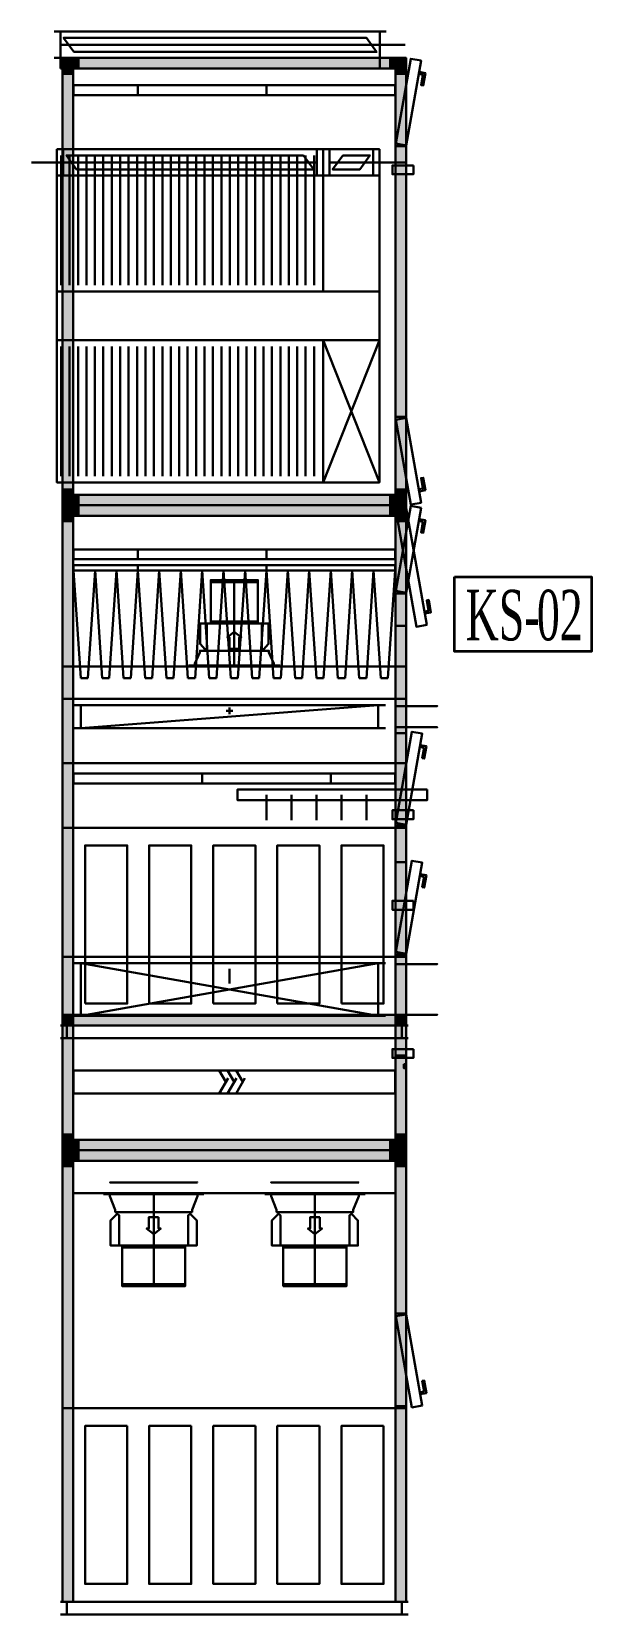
# Model space of a CAD drawing. Header units: centimetres. Extents: x 372964 to 529194, y 28783 to 59011.
# Drawn here: x 453265 to 453531, y 55765 to 56516 of the extents above; entities that cross this region are included whole.
import ezdxf

# ---------------------------------------------------------------- set-up
doc = ezdxf.new("R2010")
doc.units = ezdxf.units.CM
for name, color, linetype, lineweight in [('0-KRCN-HVL-SANTRAL', 11, 'Continuous', 30), ('0-KRCN-HVL-YAZI', 7, 'Continuous', 30), ('0-KRCN-YAZI-CİHAZ', 121, 'Continuous', 35)]:
    doc.layers.add(name, color=color, linetype=linetype, lineweight=lineweight)
doc.styles.add('YAZI', font='times.ttf')

# ---------------------------------------------------------------- blocks, each defined once
blk = doc.blocks.new('!-YAZI-KS')
at = {"layer": '0-KRCN-YAZI-CİHAZ'}
blk.add_lwpolyline([(-27.02, 29.47), (27.02, 29.47), (27.02, 0), (-27.02, 0)], close=True, dxfattribs=at)
at = {"layer": '0-KRCN-YAZI-CİHAZ', "style": 'YAZI', "width": 0.6}
blk.add_text('KS-', height=20, dxfattribs=at).set_placement((-22.66, 4.34))
blk.add_attdef('99', (5.48, 4.34), '', height=20, dxfattribs=at)
blk = doc.blocks.new('A$C69DDED52')
at = {"layer": '0-KRCN-HVL-SANTRAL'}
for points in [[(11.25, 155), (11.25, 157.5), (13.75, 157.5), (13.75, 162.5), (6.25, 162.5), (6.25, 157.5), (6.25, 155)], [(11.25, 157.5), (213.45, 157.5), (213.45, 162.5), (11.25, 162.5)], [(213.45, 157.5), (213.45, 155), (218.45, 155), (218.45, 157.5), (218.45, 162.5), (210.95, 162.5), (210.95, 157.5)], [(223.45, 155), (223.45, 157.5), (225.95, 157.5), (225.95, 162.5), (218.45, 162.5), (218.45, 157.5), (218.45, 155)], [(223.45, 155), (223.45, 157.5), (225.95, 157.5), (225.95, 162.5), (218.45, 162.5), (218.45, 157.5), (218.45, 155)], [(294.95, 162.5), (223.45, 162.5), (223.45, 157.5), (294.95, 157.5)], [(223.45, 157.5), (310.25, 157.5), (310.25, 162.5), (223.45, 162.5)], [(371.45, 162.5), (294.95, 162.5), (294.95, 157.5), (371.45, 157.5)], [(310.25, 157.5), (340.85, 157.5), (340.85, 162.5), (310.25, 162.5)], [(340.85, 157.5), (432.65, 157.5), (432.65, 162.5), (340.85, 162.5)], [(460.25, 162.5), (371.45, 162.5), (371.45, 157.5), (460.25, 157.5)], [(432.65, 157.5), (519.45, 157.5), (519.45, 162.5), (432.65, 162.5)], [(460.25, 157.5), (465.25, 157.5), (465.25, 160.83), (463.58, 162.5), (460.25, 162.5)], [(519.45, 157.5), (519.45, 155), (524.45, 155), (524.45, 157.5), (524.45, 162.5), (516.95, 162.5), (516.95, 157.5)], [(529.45, 155), (529.45, 157.5), (531.95, 157.5), (531.95, 162.5), (524.45, 162.5), (524.45, 157.5), (524.45, 155)], [(529.45, 157.5), (646.85, 157.5), (646.85, 162.5), (529.45, 162.5)], [(646.85, 157.5), (738.65, 157.5), (738.65, 162.5), (646.85, 162.5)], [(6.25, 4.5), (11.25, 4.5), (11.25, 157.5), (6.25, 157.5)], [(213.45, 4.5), (218.45, 4.5), (218.45, 157.5), (213.45, 157.5)], [(223.45, 157.5), (218.45, 157.5), (218.45, 4.5), (223.45, 4.5)], [(218.45, 4.5), (223.45, 4.5), (223.45, 157.5), (218.45, 157.5)], [(465.25, 157.5), (460.25, 157.5), (460.25, 4.5), (465.25, 4.5)], [(519.45, 4.5), (524.45, 4.5), (524.45, 157.5), (519.45, 157.5)], [(524.45, 4.5), (529.45, 4.5), (529.45, 157.5), (524.45, 157.5)], [(11.25, 4.5), (11.25, 7), (6.25, 7), (6.25, 4.5), (6.25, -0.5), (13.75, -0.5), (13.75, 4.5)], [(11.25, -0.5), (213.45, -0.5), (213.45, 4.5), (11.25, 4.5)], [(213.45, 7), (213.45, 4.5), (210.95, 4.5), (210.95, -0.5), (218.45, -0.5), (218.45, 4.5), (218.45, 7)], [(223.45, 4.5), (223.45, 7), (218.45, 7), (218.45, 4.5), (218.45, -0.5), (225.95, -0.5), (225.95, 4.5)], [(223.45, 4.5), (223.45, 7), (218.45, 7), (218.45, 4.5), (218.45, -0.5), (225.95, -0.5), (225.95, 4.5)], [(294.95, 4.5), (223.45, 4.5), (223.45, -0.5), (294.95, -0.5)], [(223.45, -0.5), (310.25, -0.5), (310.25, 4.5), (223.45, 4.5)], [(371.45, 4.5), (294.95, 4.5), (294.95, -0.5), (371.45, -0.5)], [(310.25, -0.5), (340.85, -0.5), (340.85, 4.5), (310.25, 4.5)], [(340.85, -0.5), (432.65, -0.5), (432.65, 4.5), (340.85, 4.5)], [(460.25, 4.5), (371.45, 4.5), (371.45, -0.5), (460.25, -0.5)], [(432.65, -0.5), (519.45, -0.5), (519.45, 4.5), (432.65, 4.5)], [(465.25, 4.5), (460.25, 4.5), (460.25, -0.5), (463.58, -0.5), (465.25, 1.17)], [(519.45, 7), (519.45, 4.5), (516.95, 4.5), (516.95, -0.5), (524.45, -0.5), (524.45, 4.5), (524.45, 7)], [(529.45, 4.5), (529.45, 7), (524.45, 7), (524.45, 4.5), (524.45, -0.5), (531.95, -0.5), (531.95, 4.5)], [(529.45, -0.5), (646.85, -0.5), (646.85, 4.5), (529.45, 4.5)], [(646.85, -0.5), (738.65, -0.5), (738.65, 4.5), (646.85, 4.5)]]:
    blk.add_hatch(color=256, dxfattribs=at).paths.add_polyline_path(points)
for p, q in [((55.8, 162.15), (55.8, 177.15)), ((-6.25, 9), (-6.25, 166.5)), ((-6.25, 9), (-6.25, 166.5)), ((6.25, 9), (6.25, 166.5)), ((6.25, 9), (6.25, 166.5)), ((6.25, 163.5), (-6.25, 163.5)), ((6.25, 163.5), (-6.25, 163.5)), ((0, 12), (0, 163.5)), ((0, 12), (0, 163.5)), ((11.25, 162.5), (213.45, 162.5)), ((49.55, 165.15), (49.55, 38.85)), ((49.55, 162.15), (62.05, 162.15)), ((52.55, 163.15), (114.05, 163.15)), ((52.55, 159.15), (114.05, 159.15)), ((55.8, 162.15), (55.8, 41.85)), ((62.05, 165.15), (62.05, 38.85)), ((117.05, 165.15), (117.05, 12.15)), ((140.15, 165.15), (140.15, 12.15)), ((143.15, 163.15), (204.65, 163.15)), ((143.15, 159.15), (204.65, 159.15)), ((294.95, 162.5), (223.45, 162.5)), ((223.45, 162.5), (310.25, 162.5)), ((371.45, 162.5), (294.95, 162.5)), ((294.95, 157.5), (294.95, 162.5)), ((310.25, 162.5), (340.85, 162.5)), ((310.25, 157.5), (310.25, 162.5)), ((310.25, 157.5), (310.25, 162.5)), ((340.85, 162.5), (432.65, 162.5)), ((340.85, 157.5), (340.85, 162.5)), ((340.85, 157.5), (340.85, 162.5)), ((460.25, 162.5), (371.45, 162.5)), ((371.45, 157.5), (371.45, 162.5)), ((371.45, 157.5), (371.45, 162.5)), ((432.65, 162.5), (519.45, 162.5)), ((432.65, 157.5), (432.65, 162.5)), ((432.65, 157.5), (432.65, 162.5)), ((465.25, -1.5), (465.25, 163.5)), ((465.25, 160.5), (471.25, 160.5)), ((471.25, -1.5), (471.25, 163.5)), ((529.45, 162.5), (646.85, 162.5)), ((646.85, 162.5), (738.65, 162.5)), ((646.85, 157.5), (646.85, 162.5)), ((646.85, 157.5), (646.85, 162.5)), ((738.65, -1.5), (738.65, 163.5)), ((738.65, 160.5), (744.65, 160.5)), ((744.65, -1.5), (744.65, 163.5)), ((11.25, 157.5), (213.45, 157.5)), ((52.55, 155.15), (114.05, 155.15)), ((52.55, 151.15), (114.05, 151.15)), ((143.15, 155.15), (204.65, 155.15)), ((143.15, 151.15), (204.65, 151.15)), ((294.95, 157.5), (223.45, 157.5)), ((223.45, 157.5), (310.25, 157.5)), ((249.45, 157.25), (300.45, 153.86)), ((249.45, 147.08), (300.45, 150.47)), ((371.45, 157.5), (294.95, 157.5)), ((294.95, 157.5), (294.95, 4.5)), ((294.95, 157.5), (294.95, 4.5)), ((300.45, 150.47), (300.45, 153.86)), ((310.25, 157.5), (340.85, 157.5)), ((310.25, 4.5), (310.25, 157.5)), ((310.25, 4.5), (310.25, 157.5)), ((313.25, 9.25), (313.25, 157.25)), ((313.25, 153.75), (324.25, 153.75)), ((313.25, 12.75), (324.25, 153.75)), ((324.25, 9.25), (324.25, 157.25)), ((340.85, 157.5), (432.65, 157.5)), ((340.85, 4.5), (340.85, 157.5)), ((340.85, 4.5), (340.85, 157.5)), ((460.25, 157.5), (371.45, 157.5)), ((371.45, 157.5), (371.45, 4.5)), ((371.45, 157.5), (371.45, 4.5)), ((432.65, 157.5), (519.45, 157.5)), ((432.65, 4.5), (432.65, 157.5)), ((432.65, 4.5), (432.65, 157.5)), ((435.65, 9.25), (435.65, 157.25)), ((435.65, 153.75), (460.65, 153.75)), ((435.65, 12.75), (460.65, 153.75)), ((435.65, 153.75), (460.65, 12.75)), ((460.65, 9.25), (460.65, 157.25)), ((529.45, 157.5), (646.85, 157.5)), ((544.75, 4.5), (544.75, 157.5)), ((646.85, 157.5), (738.65, 157.5)), ((646.85, 4.5), (646.85, 157.5)), ((646.85, 4.5), (646.85, 157.5)), ((52.55, 147.15), (114.05, 147.15)), ((52.55, 143.15), (114.05, 143.15)), ((143.15, 147.15), (204.65, 147.15)), ((143.15, 143.15), (204.65, 143.15)), ((249.45, 147.08), (300.45, 143.69)), ((300.45, 140.31), (300.45, 143.69)), ((544.75, 143.05), (544.75, 140.05)), ((545.25, 143.05), (545.25, 140.05)), ((52.55, 139.15), (114.05, 139.15)), ((143.15, 139.15), (204.65, 139.15)), ((249.45, 136.92), (300.45, 140.31)), ((249.45, 136.92), (300.45, 133.53)), ((544.8, 98.45), (544.8, 140.05)), ((545.2, 98.45), (545.2, 140.05)), ((52.55, 135.15), (114.05, 135.15)), ((52.55, 131.15), (114.05, 131.15)), ((143.15, 135.15), (204.65, 135.15)), ((143.15, 131.15), (204.65, 131.15)), ((249.45, 126.75), (300.45, 130.14)), ((300.45, 130.14), (300.45, 133.53)), ((545, 131.73), (545, 110.93)), ((570.63, 104.25), (570.63, 134.25)), ((587.94, 104.25), (587.94, 134.25)), ((52.55, 127.15), (114.05, 127.15)), ((52.55, 123.15), (114.05, 123.15)), ((143.15, 127.15), (204.65, 127.15)), ((143.15, 123.15), (204.65, 123.15)), ((249.45, 126.75), (300.45, 123.36)), ((300.45, 119.97), (300.45, 123.36)), ((544.92, 106.77), (544.92, 127.57)), ((545.08, 115.09), (545.08, 127.57)), ((52.55, 119.15), (114.05, 119.15)), ((52.55, 115.15), (114.05, 115.15)), ((143.15, 119.15), (204.65, 119.15)), ((143.15, 115.15), (204.65, 115.15)), ((249.45, 116.58), (300.45, 119.97)), ((249.45, 116.58), (300.45, 113.19)), ((300.45, 109.81), (300.45, 113.19)), ((545.25, 119.25), (588.9, 119.25)), ((52.55, 111.15), (114.05, 111.15)), ((52.55, 107.15), (114.05, 107.15)), ((143.15, 111.15), (204.65, 111.15)), ((143.15, 107.15), (204.65, 107.15)), ((249.45, 106.42), (300.45, 109.81)), ((249.45, 106.42), (300.45, 103.03)), ((52.55, 103.15), (114.05, 103.15)), ((52.55, 99.15), (114.05, 99.15)), ((143.15, 103.15), (204.65, 103.15)), ((143.15, 99.15), (204.65, 99.15)), ((249.45, 96.25), (300.45, 99.64)), ((294.45, 102.75), (294.45, 99.75)), ((294.5, 99.75), (294.5, 62.25)), ((294.9, 99.75), (294.9, 62.25)), ((294.95, 102.75), (294.95, 99.75)), ((300.45, 99.64), (300.45, 103.03)), ((544.75, 95.45), (544.75, 98.45)), ((545.25, 95.45), (545.25, 98.45)), ((52.55, 95.15), (114.05, 95.15)), ((52.55, 91.15), (114.05, 91.15)), ((143.15, 95.15), (204.65, 95.15)), ((143.15, 91.15), (204.65, 91.15)), ((249.45, 96.25), (300.45, 92.86)), ((254.98, 92.2), (254.98, 69.8)), ((273.55, 92.2), (273.55, 69.8)), ((294.78, 92.25), (294.78, 73.5)), ((300.45, 89.47), (300.45, 92.86)), ((52.55, 87.15), (114.05, 87.15)), ((52.55, 83.15), (114.05, 83.15)), ((143.15, 87.15), (204.65, 87.15)), ((143.15, 83.15), (204.65, 83.15)), ((249.45, 86.08), (300.45, 89.47)), ((249.45, 86.08), (300.45, 82.69)), ((294.62, 84.75), (294.62, 73.5)), ((294.7, 69.75), (294.7, 88.5)), ((300.45, 79.31), (300.45, 82.69)), ((314.43, 83.25), (317.57, 83.25)), ((316, 81.68), (316, 84.82)), ((438.4, 83.25), (445.4, 83.25)), ((486.55, 88.2), (492.05, 85)), ((486.55, 84.2), (492.05, 81)), ((497.55, 88.2), (490.32, 83.99)), ((497.55, 84.2), (490.32, 79.99)), ((52.55, 79.15), (114.05, 79.15)), ((52.55, 75.15), (114.05, 75.15)), ((143.15, 79.15), (204.65, 79.15)), ((143.15, 75.15), (204.65, 75.15)), ((249.45, 75.92), (300.45, 79.31)), ((249.45, 75.92), (300.45, 72.53)), ((294.45, 81), (253.95, 81)), ((486.55, 80.2), (492.05, 77)), ((497.55, 80.2), (490.32, 75.99)), ((52.55, 71.15), (114.05, 71.15)), ((143.15, 71.15), (204.65, 71.15)), ((249.45, 65.75), (300.45, 69.14)), ((300.45, 69.14), (300.45, 72.53)), ((52.55, 67.15), (114.05, 67.15)), ((52.55, 63.15), (114.05, 63.15)), ((143.15, 67.15), (204.65, 67.15)), ((143.15, 63.15), (204.65, 63.15)), ((249.45, 65.75), (300.45, 62.36)), ((294.45, 59.25), (294.45, 62.25)), ((294.95, 59.25), (294.95, 62.25)), ((300.45, 58.97), (300.45, 62.36)), ((355.85, 65.67), (367.85, 65.67)), ((544.75, 66.55), (544.75, 63.55)), ((544.8, 21.95), (544.8, 63.55)), ((545.2, 21.95), (545.2, 63.55)), ((545.25, 66.55), (545.25, 63.55)), ((52.55, 59.15), (114.05, 59.15)), ((52.55, 55.15), (114.05, 55.15)), ((143.15, 59.15), (204.65, 59.15)), ((143.15, 55.15), (204.65, 55.15)), ((249.45, 55.58), (300.45, 58.97)), ((249.45, 55.58), (300.45, 52.19)), ((355.85, 53.83), (367.85, 53.83)), ((545, 55.23), (545, 34.43)), ((570.63, 27.75), (570.63, 57.75)), ((587.94, 27.75), (587.94, 57.75)), ((52.55, 51.15), (114.05, 51.15)), ((52.55, 47.15), (114.05, 47.15)), ((143.15, 51.15), (204.65, 51.15)), ((143.15, 47.15), (204.65, 47.15)), ((249.45, 45.42), (300.45, 48.81)), ((249.45, 45.42), (300.45, 42.03)), ((300.45, 48.81), (300.45, 52.19)), ((544.92, 30.27), (544.92, 51.07)), ((545.08, 38.59), (545.08, 51.07)), ((49.55, 41.85), (62.05, 41.85)), ((49.55, 38.85), (117.05, 38.85)), ((49.55, 12.15), (49.55, 38.85)), ((52.55, 43.15), (114.05, 43.15)), ((62.05, 12.15), (62.05, 38.85)), ((140.15, 38.85), (207.65, 38.85)), ((140.15, 12.15), (207.65, 38.85)), ((140.15, 38.85), (207.65, 12.15)), ((143.15, 43.15), (204.65, 43.15)), ((249.45, 35.25), (300.45, 38.64)), ((300.45, 38.64), (300.45, 42.03)), ((355.85, 42), (367.85, 42)), ((545.25, 42.75), (588.9, 42.75)), ((49.55, 35.85), (62.05, 35.85)), ((55.8, 15.15), (55.8, 35.85)), ((249.45, 35.25), (300.45, 31.86)), ((300.45, 28.47), (300.45, 31.86)), ((355.85, 30.17), (367.85, 30.17)), ((249.45, 25.08), (300.45, 28.47)), ((249.45, 25.08), (300.45, 21.69)), ((49.55, 15.15), (62.05, 15.15)), ((55.8, 15.15), (55.8, 0.15)), ((249.45, 14.92), (300.45, 18.31)), ((300.45, 18.31), (300.45, 21.69)), ((355.85, 18.33), (367.85, 18.33)), ((544.75, 18.95), (544.75, 21.95)), ((545.25, 18.95), (545.25, 21.95)), ((6.25, 12), (-6.25, 12)), ((6.25, 12), (-6.25, 12)), ((0, 12), (0, 0)), ((0, 12), (0, 0)), ((249.45, 14.92), (300.45, 11.53)), ((249.45, 4.75), (300.45, 8.14)), ((300.45, 8.14), (300.45, 11.53)), ((313.25, 12.75), (324.25, 12.75)), ((435.65, 12.75), (460.65, 12.75)), ((7.25, 4.5), (7.25, -0.5)), ((7.25, 4.5), (7.25, -0.5)), ((11.25, 4.5), (213.45, 4.5)), ((48.15, 4.5), (48.15, -0.5)), ((48.15, 4.5), (48.15, -0.5)), ((176.55, 4.5), (176.55, -0.5)), ((176.55, 4.5), (176.55, -0.5)), ((217.45, 4.5), (217.45, -0.5)), ((217.45, 4.5), (217.45, -0.5)), ((219.45, 4.5), (219.45, -0.5)), ((219.45, 4.5), (219.45, -0.5)), ((294.95, 4.5), (223.45, 4.5)), ((223.45, 4.5), (310.25, 4.5)), ((260.35, 4.5), (260.35, -0.5)), ((275.65, 4.5), (275.65, -0.5)), ((371.45, 4.5), (294.95, 4.5)), ((294.95, 4.5), (294.95, -0.5)), ((310.25, 4.5), (340.85, 4.5)), ((310.25, 4.5), (310.25, -0.5)), ((310.25, 4.5), (310.25, -0.5)), ((326.55, 4.5), (326.55, -0.5)), ((340.85, 4.5), (432.65, 4.5)), ((340.85, 4.5), (340.85, -0.5)), ((340.85, 4.5), (340.85, -0.5)), ((370.45, 4.5), (370.45, -0.5)), ((460.25, 4.5), (371.45, 4.5)), ((371.45, 4.5), (371.45, -0.5)), ((371.45, 4.5), (371.45, -0.5)), ((387.75, 4.5), (387.75, -0.5)), ((431.65, 4.5), (431.65, -0.5)), ((432.65, 4.5), (519.45, 4.5)), ((432.65, 4.5), (432.65, -0.5)), ((432.65, 4.5), (432.65, -0.5)), ((465.25, 1.5), (471.25, 1.5)), ((479.55, 4.5), (479.55, -0.5)), ((523.45, 4.5), (523.45, -0.5)), ((529.45, 4.5), (646.85, 4.5)), ((601.95, 4.5), (601.95, -0.5)), ((645.85, 4.5), (645.85, -0.5)), ((646.85, 4.5), (738.65, 4.5)), ((646.85, 4.5), (646.85, -0.5)), ((646.85, 4.5), (646.85, -0.5)), ((738.65, 1.5), (744.65, 1.5)), ((11.25, -0.5), (213.45, -0.5)), ((294.95, -0.5), (223.45, -0.5)), ((223.45, -0.5), (310.25, -0.5)), ((371.45, -0.5), (294.95, -0.5)), ((310.25, -0.5), (340.85, -0.5)), ((340.85, -0.5), (432.65, -0.5)), ((460.25, -0.5), (371.45, -0.5)), ((432.65, -0.5), (519.45, -0.5)), ((529.45, -0.5), (646.85, -0.5)), ((646.85, -0.5), (738.65, -0.5))]:
    blk.add_line(p, q, dxfattribs=at)
for points in [[(3.33, 157.17), (-3.33, 162), (-3.33, 18.33), (3.33, 13.5), (3.33, 157.17)], [(3.33, 157.17), (-3.33, 162), (-3.33, 18.33), (3.33, 13.5), (3.33, 157.17)], [(11.25, 163.5), (6.25, 163.5), (6.25, 12), (11.25, 12), (11.25, 163.5)], [(11.25, 163.5), (6.25, 163.5), (6.25, 12), (11.25, 12), (11.25, 163.5)], [(11.25, 157.5), (11.25, 155), (6.25, 155), (6.25, 157.5), (6.25, 162.5), (13.75, 162.5), (13.75, 157.5), (11.25, 157.5)], [(11.25, 157.5), (11.25, 155), (6.25, 155), (6.25, 157.5), (6.25, 162.5), (13.75, 162.5), (13.75, 157.5), (11.25, 157.5)], [(11.25, 157.5), (213.45, 157.5), (213.45, 162.5), (11.25, 162.5), (11.25, 157.5)], [(49.55, 165.15), (207.65, 165.15), (207.65, 12.15), (49.55, 12.15), (49.55, 165.15)], [(52.47, 48.18), (59.13, 43.35), (59.13, 155.82), (52.47, 160.65), (52.47, 48.18)], [(213.45, 157.5), (213.45, 155), (218.45, 155), (218.45, 157.5), (218.45, 162.5), (210.95, 162.5), (210.95, 157.5), (213.45, 157.5)], [(213.45, 157.5), (213.45, 155), (218.45, 155), (218.45, 157.5), (218.45, 162.5), (210.95, 162.5), (210.95, 157.5), (213.45, 157.5)], [(223.45, 157.5), (223.45, 155), (218.45, 155), (218.45, 157.5), (218.45, 162.5), (225.95, 162.5), (225.95, 157.5), (223.45, 157.5)], [(223.45, 157.5), (223.45, 155), (218.45, 155), (218.45, 157.5), (218.45, 162.5), (225.95, 162.5), (225.95, 157.5), (223.45, 157.5)], [(223.45, 157.5), (223.45, 155), (218.45, 155), (218.45, 157.5), (218.45, 162.5), (225.95, 162.5), (225.95, 157.5), (223.45, 157.5)], [(223.45, 157.5), (223.45, 155), (218.45, 155), (218.45, 157.5), (218.45, 162.5), (225.95, 162.5), (225.95, 157.5), (223.45, 157.5)], [(294.95, 162.5), (223.45, 162.5), (223.45, 157.5), (294.95, 157.5), (294.95, 162.5)], [(223.45, 157.5), (310.25, 157.5), (310.25, 162.5), (223.45, 162.5), (223.45, 157.5)], [(371.45, 162.5), (294.95, 162.5), (294.95, 157.5), (371.45, 157.5), (371.45, 162.5)], [(310.25, 157.5), (340.85, 157.5), (340.85, 162.5), (310.25, 162.5), (310.25, 157.5)], [(340.85, 157.5), (432.65, 157.5), (432.65, 162.5), (340.85, 162.5), (340.85, 157.5)], [(460.25, 162.5), (371.45, 162.5), (371.45, 157.5), (460.25, 157.5), (460.25, 162.5)], [(432.65, 157.5), (519.45, 157.5), (519.45, 162.5), (432.65, 162.5), (432.65, 157.5)], [(460.25, 157.5), (465.25, 157.5), (465.25, 160.83), (463.58, 162.5), (460.25, 162.5), (460.25, 157.5)], [(460.25, 157.5), (465.25, 157.5), (465.25, 160.83), (463.58, 162.5), (460.25, 162.5), (460.25, 157.5)], [(460.25, 1.5), (465.25, 1.5), (465.25, 160.5), (460.25, 160.5), (460.25, 1.5)], [(519.45, 157.5), (519.45, 155), (524.45, 155), (524.45, 157.5), (524.45, 162.5), (516.95, 162.5), (516.95, 157.5), (519.45, 157.5)], [(519.45, 157.5), (519.45, 155), (524.45, 155), (524.45, 157.5), (524.45, 162.5), (516.95, 162.5), (516.95, 157.5), (519.45, 157.5)], [(529.45, 157.5), (529.45, 155), (524.45, 155), (524.45, 157.5), (524.45, 162.5), (531.95, 162.5), (531.95, 157.5), (529.45, 157.5)], [(529.45, 157.5), (529.45, 155), (524.45, 155), (524.45, 157.5), (524.45, 162.5), (531.95, 162.5), (531.95, 157.5), (529.45, 157.5)], [(529.45, 157.5), (646.85, 157.5), (646.85, 162.5), (529.45, 162.5), (529.45, 157.5)], [(646.85, 157.5), (738.65, 157.5), (738.65, 162.5), (646.85, 162.5), (646.85, 157.5)], [(738.65, -0.5), (738.65, 162.5), (738.65, 162.5), (738.65, -0.5), (738.65, -0.5)], [(738.65, 1.5), (738.65, 1.5), (738.65, 160.5), (738.65, 160.5), (738.65, 1.5)], [(6.25, 4.5), (11.25, 4.5), (11.25, 157.5), (6.25, 157.5), (6.25, 4.5)], [(6.25, 4.5), (6.25, 157.5), (11.25, 157.5), (11.25, 4.5), (6.25, 4.5)], [(19.12, 126.75), (23.92, 126.75), (23.92, 157.25), (19.12, 157.25), (19.12, 126.75)], [(213.45, 4.5), (218.45, 4.5), (218.45, 157.5), (213.45, 157.5), (213.45, 4.5)], [(213.45, 4.5), (213.45, 157.5), (218.45, 157.5), (218.45, 4.5), (213.45, 4.5)], [(223.45, 157.5), (218.45, 157.5), (218.45, 4.5), (223.45, 4.5), (223.45, 157.5)], [(223.45, 157.5), (223.45, 4.5), (218.45, 4.5), (218.45, 157.5), (223.45, 157.5)], [(218.45, 4.5), (223.45, 4.5), (223.45, 157.5), (218.45, 157.5), (218.45, 4.5)], [(218.45, 4.5), (218.45, 157.5), (223.45, 157.5), (223.45, 4.5), (218.45, 4.5)], [(239.45, 126.75), (243.95, 126.75), (243.95, 157.25), (239.45, 157.25), (239.45, 126.75)], [(246.95, 126.75), (249.45, 126.75), (249.45, 157.25), (246.95, 157.25), (246.95, 126.75)], [(350.45, 157.25), (345.65, 157.25), (345.65, 96.25), (350.45, 96.25), (350.45, 157.25)], [(454.85, 151.8), (379.85, 151.8), (379.85, 131.8), (454.85, 131.8), (454.85, 151.8)], [(465.25, 157.5), (460.25, 157.5), (460.25, 4.5), (465.25, 4.5), (465.25, 157.5)], [(465.25, 157.5), (465.25, 4.5), (460.25, 4.5), (460.25, 157.5), (465.25, 157.5)], [(486.55, 4.75), (497.55, 4.75), (497.55, 157.25), (486.55, 157.25), (486.55, 4.75)], [(519.45, 4.5), (524.45, 4.5), (524.45, 157.5), (519.45, 157.5), (519.45, 4.5)], [(519.45, 4.5), (519.45, 157.5), (524.45, 157.5), (524.45, 4.5), (519.45, 4.5)], [(524.45, 4.5), (529.45, 4.5), (529.45, 157.5), (524.45, 157.5), (524.45, 4.5)], [(524.45, 4.5), (524.45, 157.5), (529.45, 157.5), (529.45, 4.5), (524.45, 4.5)], [(655.25, 131.8), (730.25, 131.8), (730.25, 151.8), (655.25, 151.8), (655.25, 131.8)], [(539.75, 98.45), (539.75, 98.45), (539.75, 140.05), (539.75, 140.05), (539.75, 98.45)], [(544.75, 98.45), (544.75, 98.45), (544.95, 98.55), (545.15, 98.45), (545.25, 98.45), (545.25, 140.05), (545.15, 140.05), (544.95, 139.85), (544.75, 140.05), (544.75, 140.05), (544.75, 98.45)], [(545.25, 98.45), (546.32, 98.45), (552.73, 101.05), (553.8, 101.05), (553.8, 137.45), (552.73, 137.45), (546.32, 140.05), (545.25, 140.05), (545.25, 98.45)], [(553.8, 136.61), (554.59, 136.61), (557.77, 139.67), (569.67, 139.67), (569.67, 98.82), (557.77, 98.82), (554.59, 101.89), (553.8, 101.89), (553.8, 136.61)], [(554.59, 136.61), (555.38, 135.59), (569.67, 135.59)], [(569.67, 104.25), (588.9, 104.25), (588.9, 134.25), (569.67, 134.25), (569.67, 104.25)], [(19.12, 65.75), (23.92, 65.75), (23.92, 126.75), (19.12, 126.75), (19.12, 65.75)], [(239.45, 65.75), (243.95, 65.75), (243.95, 126.75), (239.45, 126.75), (239.45, 65.75)], [(246.95, 65.75), (249.45, 65.75), (249.45, 126.75), (246.95, 126.75), (246.95, 65.75)], [(454.85, 121.4), (379.85, 121.4), (379.85, 101.4), (454.85, 101.4), (454.85, 121.4)], [(556.2, 117), (561.53, 117), (561.53, 115.87), (564.2, 119.25), (561.53, 122.62), (561.53, 121.5), (556.2, 121.5), (556.2, 117)], [(655.25, 101.4), (730.25, 101.4), (730.25, 121.4), (655.25, 121.4), (655.25, 101.4)], [(294.45, 99.75), (293.58, 99.75), (288.36, 97.41), (287.5, 97.41), (287.5, 64.59), (288.36, 64.59), (293.58, 62.25), (294.45, 62.25), (294.45, 99.75)], [(294.95, 99.75), (294.95, 99.75), (294.75, 99.65), (294.55, 99.75), (294.45, 99.75), (294.45, 62.25), (294.55, 62.25), (294.75, 62.45), (294.95, 62.25), (294.95, 62.25), (294.95, 99.75)], [(294.95, 99.75), (294.95, 99.75), (294.95, 62.25), (294.95, 62.25), (294.95, 99.75)], [(554.59, 101.89), (555.38, 102.91), (569.67, 102.91)], [(274.58, 92.2), (253.95, 92.2), (253.95, 69.8), (274.58, 69.8), (274.58, 92.2)], [(287.5, 67.19), (286.85, 67.19), (284.27, 64.75), (274.58, 64.75), (274.58, 97.25), (284.27, 97.25), (286.85, 94.81), (287.5, 94.81), (287.5, 67.19)], [(286.85, 94.81), (286.2, 94), (274.58, 94)], [(350.45, 96.25), (345.65, 96.25), (345.65, 35.25), (350.45, 35.25), (350.45, 96.25)], [(454.85, 91), (379.85, 91), (379.85, 71), (454.85, 71), (454.85, 91)], [(655.25, 71), (730.25, 71), (730.25, 91), (655.25, 91), (655.25, 71)], [(286.54, 83.25), (281.2, 83.25), (281.2, 84.37), (278.54, 81), (281.2, 77.62), (281.2, 78.75), (286.54, 78.75), (286.54, 83.25)], [(353.35, -10.5), (358.35, -10.5), (358.35, 79.5), (353.35, 79.5), (353.35, -10.5)], [(286.85, 67.19), (286.2, 68), (274.58, 68)], [(19.12, 4.75), (23.92, 4.75), (23.92, 65.75), (19.12, 65.75), (19.12, 4.75)], [(239.45, 4.75), (243.95, 4.75), (243.95, 65.75), (239.45, 65.75), (239.45, 4.75)], [(246.95, 4.75), (249.45, 4.75), (249.45, 65.75), (246.95, 65.75), (246.95, 4.75)], [(454.85, 60.6), (379.85, 60.6), (379.85, 40.6), (454.85, 40.6), (454.85, 60.6)], [(539.75, 21.95), (539.75, 21.95), (539.75, 63.55), (539.75, 63.55), (539.75, 21.95)], [(544.75, 21.95), (544.75, 21.95), (544.95, 22.05), (545.15, 21.95), (545.25, 21.95), (545.25, 63.55), (545.15, 63.55), (544.95, 63.35), (544.75, 63.55), (544.75, 63.55), (544.75, 21.95)], [(545.25, 21.95), (546.32, 21.95), (552.73, 24.55), (553.8, 24.55), (553.8, 60.95), (552.73, 60.95), (546.32, 63.55), (545.25, 63.55), (545.25, 21.95)], [(553.8, 60.11), (554.59, 60.11), (557.77, 63.17), (569.67, 63.17), (569.67, 22.32), (557.77, 22.32), (554.59, 25.39), (553.8, 25.39), (553.8, 60.11)], [(554.59, 60.11), (555.38, 59.09), (569.67, 59.09)], [(655.25, 40.6), (730.25, 40.6), (730.25, 60.6), (655.25, 60.6), (655.25, 40.6)], [(569.67, 27.75), (588.9, 27.75), (588.9, 57.75), (569.67, 57.75), (569.67, 27.75)], [(556.2, 40.5), (561.53, 40.5), (561.53, 39.37), (564.2, 42.75), (561.53, 46.12), (561.53, 45), (556.2, 45), (556.2, 40.5)], [(52.47, 29.52), (59.13, 34.35), (59.13, 21.48), (52.47, 16.65), (52.47, 29.52)], [(350.45, 35.25), (345.65, 35.25), (345.65, 4.75), (350.45, 4.75), (350.45, 35.25)], [(454.85, 30.2), (379.85, 30.2), (379.85, 10.2), (454.85, 10.2), (454.85, 30.2)], [(655.25, 10.2), (730.25, 10.2), (730.25, 30.2), (655.25, 30.2), (655.25, 10.2)], [(554.59, 25.39), (555.38, 26.41), (569.67, 26.41)], [(11.25, 4.5), (11.25, 7), (6.25, 7), (6.25, 4.5), (6.25, -0.5), (13.75, -0.5), (13.75, 4.5), (11.25, 4.5)], [(11.25, 4.5), (11.25, 7), (6.25, 7), (6.25, 4.5), (6.25, -0.5), (13.75, -0.5), (13.75, 4.5), (11.25, 4.5)], [(46.85, 4.39), (47.72, -0.54), (7.44, -7.64), (6.57, -2.72), (46.85, 4.39)], [(46.85, 4.39), (47.72, -0.54), (7.44, -7.64), (6.57, -2.72), (46.85, 4.39)], [(11.25, -0.5), (213.45, -0.5), (213.45, 4.5), (11.25, 4.5), (11.25, -0.5)], [(57.18, -4), (61.42, -4), (61.42, 6), (57.18, 6), (57.18, -4)], [(177.85, 4.39), (176.98, -0.54), (217.26, -7.64), (218.13, -2.72), (177.85, 4.39)], [(177.85, 4.39), (176.98, -0.54), (217.26, -7.64), (218.13, -2.72), (177.85, 4.39)], [(213.45, 4.5), (213.45, 7), (218.45, 7), (218.45, 4.5), (218.45, -0.5), (210.95, -0.5), (210.95, 4.5), (213.45, 4.5)], [(213.45, 4.5), (213.45, 7), (218.45, 7), (218.45, 4.5), (218.45, -0.5), (210.95, -0.5), (210.95, 4.5), (213.45, 4.5)], [(223.45, 4.5), (223.45, 7), (218.45, 7), (218.45, 4.5), (218.45, -0.5), (225.95, -0.5), (225.95, 4.5), (223.45, 4.5)], [(223.45, 4.5), (223.45, 7), (218.45, 7), (218.45, 4.5), (218.45, -0.5), (225.95, -0.5), (225.95, 4.5), (223.45, 4.5)], [(223.45, 4.5), (223.45, 7), (218.45, 7), (218.45, 4.5), (218.45, -0.5), (225.95, -0.5), (225.95, 4.5), (223.45, 4.5)], [(223.45, 4.5), (223.45, 7), (218.45, 7), (218.45, 4.5), (218.45, -0.5), (225.95, -0.5), (225.95, 4.5), (223.45, 4.5)], [(259.05, 4.39), (259.92, -0.54), (219.64, -7.64), (218.77, -2.72), (259.05, 4.39)], [(220.75, 4.39), (219.88, -0.54), (275.23, -10.3), (276.1, -5.37), (220.75, 4.39)], [(294.95, 4.5), (223.45, 4.5), (223.45, -0.5), (294.95, -0.5), (294.95, 4.5)], [(223.45, -0.5), (310.25, -0.5), (310.25, 4.5), (223.45, 4.5), (223.45, -0.5)], [(371.45, 4.5), (294.95, 4.5), (294.95, -0.5), (371.45, -0.5), (371.45, 4.5)], [(310.25, -0.5), (340.85, -0.5), (340.85, 4.5), (310.25, 4.5), (310.25, -0.5)], [(313.75, 4.75), (313.75, -15.25), (313.75, -15.25), (313.75, 4.75)], [(323.75, 4.75), (323.75, -15.25), (323.75, -15.25), (323.75, 4.75)], [(369.15, 4.39), (370.02, -0.54), (326.78, -8.16), (325.91, -3.24), (369.15, 4.39)], [(340.85, -0.5), (432.65, -0.5), (432.65, 4.5), (340.85, 4.5), (340.85, -0.5)], [(363.18, -4), (367.42, -4), (367.42, 6), (363.18, 6), (363.18, -4)], [(460.25, 4.5), (371.45, 4.5), (371.45, -0.5), (460.25, -0.5), (460.25, 4.5)], [(430.35, 4.39), (431.22, -0.54), (387.98, -8.16), (387.11, -3.24), (430.35, 4.39)], [(406.08, -4), (410.32, -4), (410.32, 6), (406.08, 6), (406.08, -4)], [(432.65, -0.5), (519.45, -0.5), (519.45, 4.5), (432.65, 4.5), (432.65, -0.5)], [(436.15, 4.75), (436.15, -15.25), (436.15, -15.25), (436.15, 4.75)], [(460.15, 4.75), (460.15, -15.25), (460.15, -15.25), (460.15, 4.75)], [(460.25, 4.5), (465.25, 4.5), (465.25, 1.17), (463.58, -0.5), (460.25, -0.5), (460.25, 4.5)], [(460.25, 4.5), (465.25, 4.5), (465.25, 1.17), (463.58, -0.5), (460.25, -0.5), (460.25, 4.5)], [(476.43, -4), (480.67, -4), (480.67, 6), (476.43, 6), (476.43, -4)], [(479.55, 4.5), (479.55, -0.5), (523.45, -0.5), (523.45, 4.5), (479.55, 4.5)], [(483.55, 0.5), (485.55, 0.5), (485.55, -0.5), (483.55, -0.5), (483.55, 0.5)], [(519.45, 4.5), (519.45, 7), (524.45, 7), (524.45, 4.5), (524.45, -0.5), (516.95, -0.5), (516.95, 4.5), (519.45, 4.5)], [(519.45, 4.5), (519.45, 7), (524.45, 7), (524.45, 4.5), (524.45, -0.5), (516.95, -0.5), (516.95, 4.5), (519.45, 4.5)], [(517.45, 0.5), (519.45, 0.5), (519.45, -0.5), (517.45, -0.5), (517.45, 0.5)], [(529.45, 4.5), (529.45, 7), (524.45, 7), (524.45, 4.5), (524.45, -0.5), (531.95, -0.5), (531.95, 4.5), (529.45, 4.5)], [(529.45, 4.5), (529.45, 7), (524.45, 7), (524.45, 4.5), (524.45, -0.5), (531.95, -0.5), (531.95, 4.5), (529.45, 4.5)], [(529.45, -0.5), (646.85, -0.5), (646.85, 4.5), (529.45, 4.5), (529.45, -0.5)], [(603.25, 4.39), (602.38, -0.54), (645.62, -8.16), (646.49, -3.24), (603.25, 4.39)], [(646.85, -0.5), (738.65, -0.5), (738.65, 4.5), (646.85, 4.5), (646.85, -0.5)], [(12.85, -6.69), (13.37, -9.64), (19.28, -8.6), (19.11, -7.61), (14.19, -8.48), (13.84, -6.51), (12.85, -6.69)], [(12.85, -6.69), (13.37, -9.64), (19.28, -8.6), (19.11, -7.61), (14.19, -8.48), (13.84, -6.51), (12.85, -6.69)], [(211.85, -6.69), (211.33, -9.64), (205.42, -8.6), (205.59, -7.61), (210.51, -8.48), (210.86, -6.51), (211.85, -6.69)], [(211.85, -6.69), (211.33, -9.64), (205.42, -8.6), (205.59, -7.61), (210.51, -8.48), (210.86, -6.51), (211.85, -6.69)], [(225.05, -6.69), (225.57, -9.64), (231.48, -8.6), (231.31, -7.61), (226.39, -8.48), (226.04, -6.51), (225.05, -6.69)], [(332.2, -7.21), (332.72, -10.16), (338.63, -9.12), (338.46, -8.13), (333.53, -9), (333.18, -7.03), (332.2, -7.21)], [(393.4, -7.21), (393.92, -10.16), (399.83, -9.12), (399.66, -8.13), (394.73, -9), (394.38, -7.03), (393.4, -7.21)], [(640.2, -7.21), (639.68, -10.16), (633.77, -9.12), (633.94, -8.13), (638.87, -9), (639.22, -7.03), (640.2, -7.21)], [(269.81, -9.34), (269.29, -12.3), (263.38, -11.25), (263.56, -10.27), (268.48, -11.14), (268.83, -9.17), (269.81, -9.34)]]:
    blk.add_lwpolyline(points, dxfattribs=at)
blk = doc.blocks.new('A$C69D49E3A')
at = {"layer": '0-KRCN-HVL-SANTRAL', "xscale": -1, "rotation": 89.99999999999993}
blk.add_blockref('A$C69DDED52', (10292.5, 4677.25), dxfattribs=at)
at = {"layer": '0-KRCN-HVL-YAZI', "xscale": 1.2, "yscale": 1.2, "zscale": 1.2}
blk.add_blockref('!-YAZI-KS', (10348.46, 4389.49), dxfattribs=at).add_auto_attribs({'99': '02'})

msp = doc.modelspace()

# ---------------------------------------------------------------- block references
at = {"layer": '0-KRCN-HVL-SANTRAL', "transparency": 33554687}
msp.add_blockref('A$C69D49E3A', (443149.746, 51832.563), dxfattribs=at)

doc.saveas('drawing.dxf')
